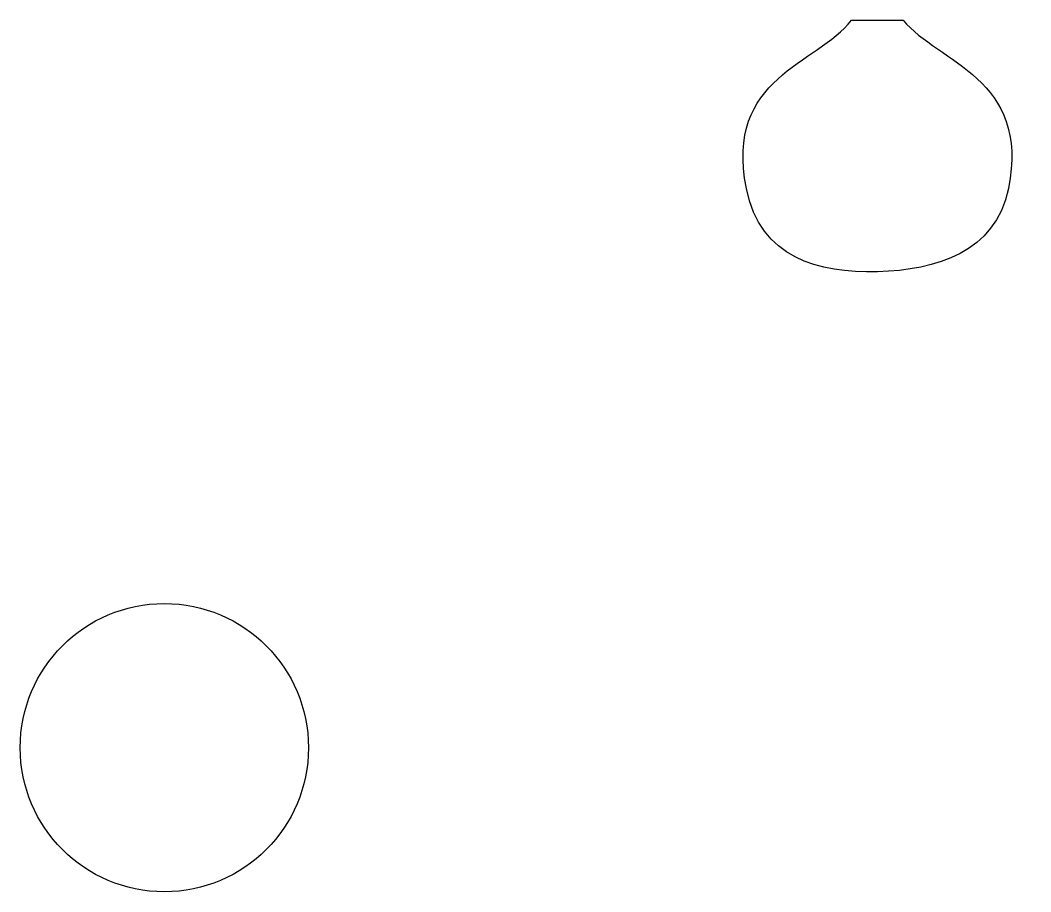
# Model space of a CAD drawing. Extents: x -1105 to 441, y -948 to 385.
import ezdxf

# ---------------------------------------------------------------- set-up
doc = ezdxf.new("R2010")
doc.units = 0
doc.layers.get('0').update_dxf_attribs({"linetype": 'CONTINUOUS'})

msp = doc.modelspace()

# ---------------------------------------------------------------- linework, layer by layer
at = {"color": 1}
msp.add_lwpolyline([(166.442779, 385.36166), (245.465002, 385.36166), (245.465002, 385.36166)], dxfattribs=at)
for points in [[(5.576114, 128.090676), (-28.271673, 298.624639), (113.733667, 317.930728), (166.442779, 385.36166)], [(245.465002, 385.36166), (298.52747, 320.619826), (440.680009, 297.00807), (406.331674, 128.090676)], [(205.953891, 0.573673), (115.862825, -1.697454), (26.853505, 20.889609), (5.576114, 128.090676)], [(406.331674, 128.090676), (386.336399, 29.758471), (296.044959, 2.8448), (205.953891, 0.573673)], [(-1105.460505, -727.658047), (-1105.460509, -605.879874), (-1006.739799, -507.159155), (-884.961626, -507.159147)], [(-884.961598, -507.159147), (-763.183424, -507.159155), (-664.462715, -605.879874), (-664.462719, -727.658047)], [(-884.961612, -948.156933), (-1006.739785, -948.156933), (-1105.460501, -849.43622), (-1105.460505, -727.658047)], [(-664.462719, -727.658047), (-664.462723, -849.43622), (-763.183438, -948.156933), (-884.961612, -948.156933)]]:
    msp.add_open_spline(points, degree=3, dxfattribs=at)

doc.saveas('drawing.dxf')
